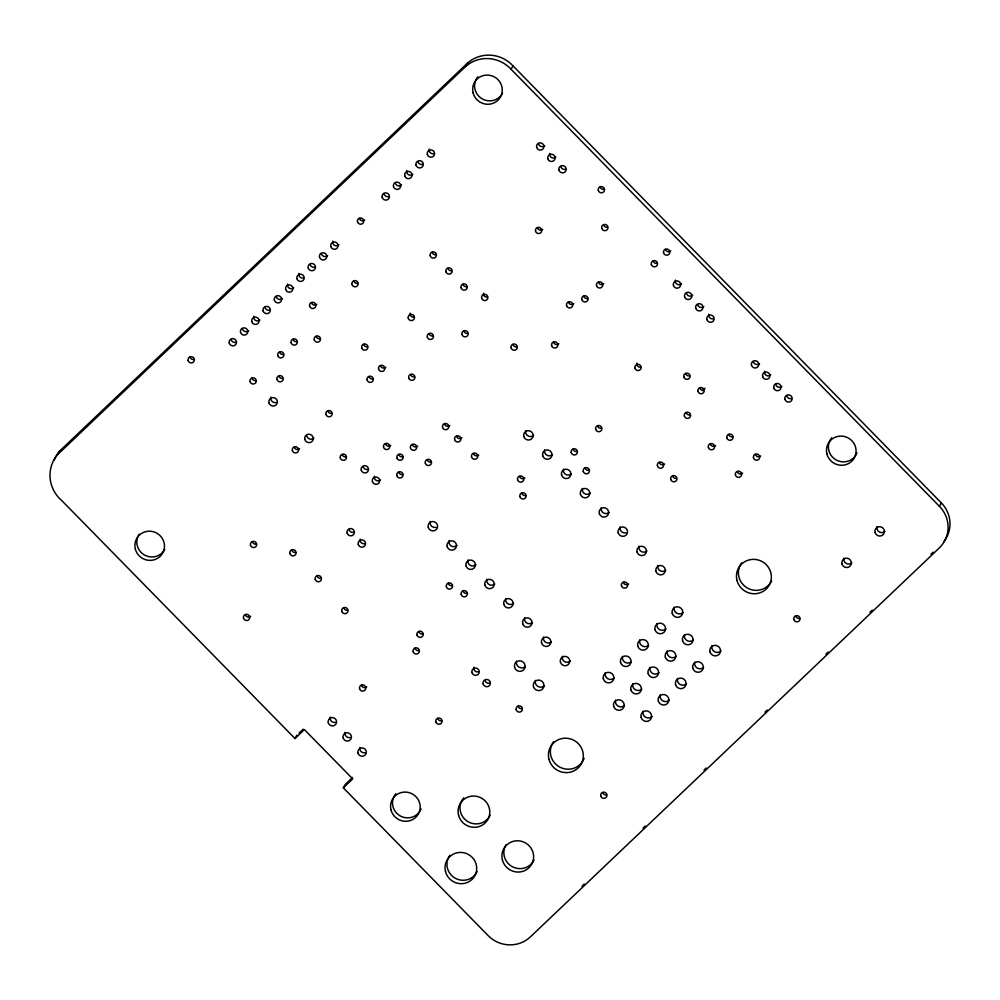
<?xml version="1.0" encoding="UTF-8"?>
<svg xmlns="http://www.w3.org/2000/svg" width="1000" height="1000" viewBox="0 0 1000 1000"><rect width="100%" height="100%" fill="white"/><g stroke="black" fill="none" stroke-linecap="round" stroke-linejoin="round"><path stroke-width="1.5" d="M941.363 502.938L939.45 506.35A30.1 29.288 29.3 0 1 939.2 548.038L530.45 936.825A30.1 29.288 29.3 0 1 488.15 935.612L343.325 787.85L352.725 778.913L304.413 729.613L295.012 738.55L61.925 500.725A33.45 32.55 29.3 0 1 57.713 454.487L59.625 451.075L467.537 63.087A32.362 31.5 29.3 0 1 512.987 65.862L941.363 502.938A30.1 29.288 29.3 0 1 943.713 541.8M57.713 454.487L465.625 66.5L467.537 63.087M465.625 66.5A32.362 31.5 29.3 0 1 511.075 69.275L512.987 65.862M295.012 738.55L296.925 735.138M343.325 787.85L345.238 784.438L352.55 777.475M299.012 733.15L303.2 729.175M702.625 390.662L705.013 388.237M582.05 886.162L584.3 884.013M643.025 828.162L645.275 826.012M704 770.163L706.25 768.012M764.963 712.175L767.225 710.025M825.938 654.175L828.2 652.025M869.975 612.288L872.237 610.138M930.95 554.288L933.213 552.137M511.075 69.275L939.45 506.35M487.45 297.075A3.188 3.113 29.3 0 1 483.587 293.137M657.125 263.35A3.188 3.113 29.3 0 1 653.25 261.025M720.875 651.062A5.412 5.263 29.3 0 1 711.925 645.688M516.875 346.75A3.188 3.113 29.3 0 1 513 344.425M367.488 346.7A3.188 3.113 29.3 0 1 363.612 344.375M584.175 758.325A17.575 17.1 29.3 0 1 559.65 767.038A17.575 17.1 29.3 0 1 553.575 741.7M467.788 333.363A3.188 3.113 29.3 0 1 463.913 331.037M451.712 270.625A3.188 3.113 29.3 0 1 447.837 268.3M771.625 580.837A17.575 17.1 29.3 0 1 747.013 587.8A17.575 17.1 29.3 0 1 741.612 562.837M670.775 250.95A3.188 3.113 29.3 0 1 665.475 249.4M436 254.6A3.188 3.113 29.3 0 1 432.125 252.275M534.038 860A15.962 15.537 29.3 0 1 512.3 866.663A15.962 15.537 29.3 0 1 506 844.788M607.525 227.188A3.188 3.113 29.3 0 1 603.65 224.862M320.05 338.7A3.188 3.113 29.3 0 1 316.175 336.375M477.137 871.625A15.962 15.537 29.3 0 1 454.775 877.95A15.962 15.537 29.3 0 1 449.862 855.275M346.075 456.825A3.188 3.113 29.3 0 1 342.2 454.5M690.15 414.925A3.188 3.113 29.3 0 1 686.275 412.612M490.188 815.25A15.962 15.537 29.3 0 1 467.238 821.2A15.962 15.537 29.3 0 1 463.775 797.837M401.575 184.988A3.725 3.625 29.3 0 1 395.387 183.175M558.85 343.762A3.188 3.113 29.3 0 1 553.562 342.212M402.725 456.788A3.188 3.113 29.3 0 1 398.85 454.475M414.038 317.075A3.188 3.113 29.3 0 1 410.175 313.137M193.912 359.4A3.188 3.113 29.3 0 1 190.037 357.075M433.088 335.962A3.188 3.113 29.3 0 1 429.212 333.638M577.013 451.475A3.188 3.113 29.3 0 1 573.138 449.162M533.65 435.35A4.787 4.662 29.3 0 1 525.725 430.588M431.112 462.025A3.188 3.113 29.3 0 1 427.238 459.712M441.613 720.75A3.188 3.113 29.3 0 1 437.738 718.425M665.812 570.188A4.787 4.662 29.3 0 1 657.875 565.425M250.712 616.263A3.188 3.113 29.3 0 1 245.413 614.7M791.363 398.612A3.725 3.625 29.3 0 1 786.838 395.9M689.638 375.85A3.188 3.113 29.3 0 1 685.763 373.525M664.638 463.975A3.188 3.113 29.3 0 1 659.338 462.413M331.75 413.3A3.188 3.113 29.3 0 1 327.875 410.975M589.05 470.337A3.188 3.113 29.3 0 1 585.175 468.013M414.513 376.887A3.188 3.113 29.3 0 1 410.637 374.562M681.525 283.788A3.725 3.625 29.3 0 1 675.35 280.087M256.275 544.075A3.188 3.113 29.3 0 1 252.4 541.75M321.025 578.263A3.188 3.113 29.3 0 1 317.162 575.95M692.675 295.163A3.725 3.625 29.3 0 1 686.488 293.35M604.1 189.312A3.188 3.113 29.3 0 1 600.225 186.988M295.663 552.388A3.188 3.113 29.3 0 1 291.8 550.075M703.825 306.537A3.725 3.625 29.3 0 1 697.638 304.725M364.712 219.95A3.188 3.113 29.3 0 1 359.412 218.388M513.65 603.263A4.787 4.662 29.3 0 1 505.712 598.5M713.3 318.812A3.725 3.625 29.3 0 1 708.8 314.212M452.15 585.625A3.188 3.113 29.3 0 1 448.275 583.3M646.938 550.925A4.787 4.662 29.3 0 1 639 546.163M303.375 277.962A3.725 3.625 29.3 0 1 298.875 273.363M551.413 641.787A4.787 4.662 29.3 0 1 543.475 637.025M435.988 527.362A4.787 4.662 29.3 0 1 430.2 521.45M314.662 267.238A3.725 3.625 29.3 0 1 310.15 264.525M365.075 752.725A4.263 4.138 29.3 0 1 359.925 747.475M327.612 255.6A3.725 3.625 29.3 0 1 321.425 253.787M350.213 737.562A4.263 4.138 29.3 0 1 345.062 732.3M367.688 469.425A3.725 3.625 29.3 0 1 363.175 466.725M335.35 722.387A4.263 4.138 29.3 0 1 330.2 717.138M380.5 479.913A3.725 3.625 29.3 0 1 374.338 476.213M614.212 678.075A5.412 5.263 29.3 0 1 605.262 672.7M631.438 661.688A5.412 5.263 29.3 0 1 622.487 656.312M353.575 532.312A3.725 3.625 29.3 0 1 349.05 529.6M364.725 543.688A3.725 3.625 29.3 0 1 360.213 539.087M648.662 645.3A5.412 5.263 29.3 0 1 639.712 639.925M489.562 683.213A3.725 3.625 29.3 0 1 485.037 680.5M665.888 628.925A5.412 5.263 29.3 0 1 656.938 623.55M478.413 671.838A3.725 3.625 29.3 0 1 473.9 667.237M683.112 612.537A5.412 5.263 29.3 0 1 674.163 607.163M525.438 666.525A5.412 5.263 29.3 0 1 516.487 661.15M624.525 705.487A5.412 5.263 29.3 0 1 615.562 700.113M544.325 685.788A5.412 5.263 29.3 0 1 535.363 680.425M641.75 689.1A5.412 5.263 29.3 0 1 632.788 683.737M313.913 438.1A4.325 4.2 29.3 0 1 306.737 435.988M658.975 672.725A5.412 5.263 29.3 0 1 650.013 667.35M676.2 656.338A5.412 5.263 29.3 0 1 667.237 650.962M357.75 283.325A3.188 3.113 29.3 0 1 353.875 281M388.625 196.625A3.725 3.625 29.3 0 1 384.113 193.912M366.763 686.85A3.188 3.113 29.3 0 1 361.463 685.288M601.45 428.225A3.188 3.113 29.3 0 1 597.575 425.9M573.775 303.712A3.188 3.113 29.3 0 1 568.475 302.15M544.75 145.712A3.725 3.625 29.3 0 1 538.562 143.9M316.812 304.262A3.188 3.113 29.3 0 1 311.512 302.712M524.8 477.912A3.188 3.113 29.3 0 1 519.5 476.362M402.612 474.475A3.188 3.113 29.3 0 1 398.75 472.15M478.75 455.037A3.188 3.113 29.3 0 1 473.462 453.475M606.538 794.862A3.188 3.113 29.3 0 1 602.663 792.55M555.9 157.088A3.725 3.625 29.3 0 1 549.725 153.387M54.138 460.15A33.45 32.55 29.3 0 1 59.625 451.075M525.7 495.513A3.188 3.113 29.3 0 1 521.825 493.2M570.288 661.05A4.787 4.662 29.3 0 1 562.35 656.287M412.85 174.262A3.725 3.625 29.3 0 1 406.688 170.562M372.9 378.913A3.188 3.113 29.3 0 1 369.038 376.587M884.938 531.375A4.787 4.662 29.3 0 1 877.013 526.613M851.85 562.863A4.787 4.662 29.3 0 1 843.913 558.1M283.5 354.425A3.188 3.113 29.3 0 1 279.625 352.1M248.637 330.725A3.725 3.625 29.3 0 1 242.45 328.913M259.913 320A3.725 3.625 29.3 0 1 253.75 316.288M269.538 310.163A3.725 3.625 29.3 0 1 265.012 307.45M282.475 298.538A3.725 3.625 29.3 0 1 276.3 296.712M293.762 287.8A3.725 3.625 29.3 0 1 287.587 284.1M461.85 437.775A3.188 3.113 29.3 0 1 456.55 436.225M338.888 244.875A3.725 3.625 29.3 0 1 332.725 241.175M603.75 283.762A3.188 3.113 29.3 0 1 598.45 282.213M449.762 425.462A3.188 3.113 29.3 0 1 444.462 423.9M385.8 367.238A3.188 3.113 29.3 0 1 380.5 365.688M296.95 341.625A3.188 3.113 29.3 0 1 293.075 339.3M521.987 708.6A3.188 3.113 29.3 0 1 518.112 706.275M466.975 593.337A3.188 3.113 29.3 0 1 463.1 591.013M347.575 610.175A3.188 3.113 29.3 0 1 343.713 607.85M422.788 633.9A3.188 3.113 29.3 0 1 418.913 631.575M640.713 367.075A3.188 3.113 29.3 0 1 636.85 363.137M390.75 445.325A3.188 3.113 29.3 0 1 385.45 443.762M276.112 402.537A4.325 4.2 29.3 0 1 270.875 397.2M686.425 683.825A5.412 5.263 29.3 0 1 677.475 678.462M703.65 667.45A5.412 5.263 29.3 0 1 694.7 662.075M475.887 564.738A4.787 4.662 29.3 0 1 467.95 559.975M502.55 93.25A14.9 14.5 29.3 0 1 475.112 82.075M475.588 80.675A14.9 14.5 29.3 0 1 477.962 76.725M164.762 549.362A14.9 14.5 29.3 0 1 144.125 554.8A14.9 14.5 29.3 0 1 139.25 534.062M421.1 808.85A14.9 14.5 29.3 0 1 402.65 817.013A14.9 14.5 29.3 0 1 393.013 799.075M393.488 797.663A14.9 14.5 29.3 0 1 395.863 793.725M857 452.85A14.9 14.5 29.3 0 1 835.713 459.688A14.9 14.5 29.3 0 1 831.762 437.725M759.575 363.587A3.725 3.625 29.3 0 1 753.388 361.775M770.725 374.963A3.725 3.625 29.3 0 1 764.55 371.262M781.875 386.337A3.725 3.625 29.3 0 1 775.688 384.525M565.375 169.363A3.725 3.625 29.3 0 1 560.862 166.65M732.65 436.788A3.188 3.113 29.3 0 1 728.775 434.462M542.75 229.312A3.188 3.113 29.3 0 1 537.45 227.763M715.6 445.538A3.188 3.113 29.3 0 1 710.3 443.975M799.613 618.362A3.188 3.113 29.3 0 1 795.738 616.038M760.688 455.95A3.188 3.113 29.3 0 1 755.387 454.4M282.787 378.35A3.188 3.113 29.3 0 1 278.913 376.025M299.587 448.688A3.188 3.113 29.3 0 1 294.288 447.137M466.85 286.625A3.188 3.113 29.3 0 1 462.975 284.312M628.675 583.9A3.188 3.113 29.3 0 1 623.375 582.35M676.5 478.3A3.188 3.113 29.3 0 1 672.625 475.975M255.85 380.525A3.188 3.113 29.3 0 1 251.975 378.2M742.638 473.125A3.188 3.113 29.3 0 1 737.337 471.575M418.95 650.55A3.188 3.113 29.3 0 1 415.075 648.225M587.65 298.475A3.188 3.113 29.3 0 1 583.775 296.163M703.763 390.262A3.188 3.113 29.3 0 1 699.887 387.938M417.675 446.087A3.188 3.113 29.3 0 1 412.375 444.538M532.525 622.525A4.787 4.662 29.3 0 1 524.6 617.762M494.762 584A4.787 4.662 29.3 0 1 486.838 579.237M457.013 545.475A4.787 4.662 29.3 0 1 449.075 540.712M552.537 454.613A4.787 4.662 29.3 0 1 544.6 449.85M571.413 473.875A4.787 4.662 29.3 0 1 563.475 469.113M590.288 493.137A4.787 4.662 29.3 0 1 582.362 488.375M609.175 512.4A4.787 4.662 29.3 0 1 601.237 507.638M625.913 532.812A4.787 4.662 29.3 0 1 620.125 526.9M693.425 639.95A5.412 5.263 29.3 0 1 684.463 634.587M651.975 716.6A5.412 5.263 29.3 0 1 643.025 711.225M669.2 700.212A5.412 5.263 29.3 0 1 660.25 694.837M422.475 164.425A3.725 3.625 29.3 0 1 417.95 161.713M433.75 153.688A3.725 3.625 29.3 0 1 429.25 149.1M235.688 342.35A3.725 3.625 29.3 0 1 231.163 339.65M481.662 298.175A3.188 3.113 29.3 0 0 486.95 299.725A3.188 3.113 29.3 0 0 485.562 294.45A3.188 3.113 29.3 0 0 481.662 298.175M651.338 264.438A3.188 3.113 29.3 0 0 656.637 265.988A3.188 3.113 29.3 0 0 655.25 260.725A3.188 3.113 29.3 0 0 651.338 264.438M548.987 759.388A17.575 17.1 29.3 0 0 578.15 767.938A17.575 17.1 29.3 0 0 570.5 738.925A17.575 17.1 29.3 0 0 548.987 759.388M709.987 651.85A5.412 5.263 29.3 0 0 718.962 654.475A5.412 5.263 29.3 0 0 716.6 645.55A5.412 5.263 29.3 0 0 709.987 651.85M511.087 347.85A3.188 3.113 29.3 0 0 516.388 349.4A3.188 3.113 29.3 0 0 514.987 344.125A3.188 3.113 29.3 0 0 511.087 347.85M361.7 347.788A3.188 3.113 29.3 0 0 367 349.35A3.188 3.113 29.3 0 0 365.613 344.075A3.188 3.113 29.3 0 0 361.7 347.788M737.025 580.525A17.575 17.1 29.3 0 0 766.188 589.075A17.575 17.1 29.3 0 0 758.538 560.075A17.575 17.1 29.3 0 0 737.025 580.525M462 334.462A3.188 3.113 29.3 0 0 467.287 336.012A3.188 3.113 29.3 0 0 465.9 330.737A3.188 3.113 29.3 0 0 462 334.462M445.913 271.712A3.188 3.113 29.3 0 0 451.213 273.275A3.188 3.113 29.3 0 0 449.825 268A3.188 3.113 29.3 0 0 445.913 271.712M502.425 860.025A15.962 15.537 29.3 0 0 528.925 867.8A15.962 15.537 29.3 0 0 521.975 841.438A15.962 15.537 29.3 0 0 502.425 860.025M663.562 252.812A3.188 3.113 29.3 0 0 668.863 254.363A3.188 3.113 29.3 0 0 667.475 249.1A3.188 3.113 29.3 0 0 663.562 252.812M430.213 255.688A3.188 3.113 29.3 0 0 435.513 257.25A3.188 3.113 29.3 0 0 434.125 251.975A3.188 3.113 29.3 0 0 430.213 255.688M445.525 871.663A15.962 15.537 29.3 0 0 472.013 879.425A15.962 15.537 29.3 0 0 465.062 853.075A15.962 15.537 29.3 0 0 445.525 871.663M601.737 228.287A3.188 3.113 29.3 0 0 607.038 229.838A3.188 3.113 29.3 0 0 605.638 224.562A3.188 3.113 29.3 0 0 601.737 228.287M314.262 339.8A3.188 3.113 29.3 0 0 319.562 341.35A3.188 3.113 29.3 0 0 318.163 336.075A3.188 3.113 29.3 0 0 314.262 339.8M458.575 815.275A15.962 15.537 29.3 0 0 485.075 823.05A15.962 15.537 29.3 0 0 478.113 796.688A15.962 15.537 29.3 0 0 458.575 815.275M340.288 457.912A3.188 3.113 29.3 0 0 345.588 459.475A3.188 3.113 29.3 0 0 344.188 454.2A3.188 3.113 29.3 0 0 340.288 457.912M684.362 416.025A3.188 3.113 29.3 0 0 689.663 417.575A3.188 3.113 29.3 0 0 688.275 412.3A3.188 3.113 29.3 0 0 684.362 416.025M393.475 186.6A3.725 3.625 29.3 0 0 399.65 188.412A3.725 3.625 29.3 0 0 398.038 182.262A3.725 3.625 29.3 0 0 393.475 186.6M551.638 345.625A3.188 3.113 29.3 0 0 556.938 347.175A3.188 3.113 29.3 0 0 555.55 341.912A3.188 3.113 29.3 0 0 551.638 345.625M396.938 457.887A3.188 3.113 29.3 0 0 402.238 459.438A3.188 3.113 29.3 0 0 400.838 454.162A3.188 3.113 29.3 0 0 396.938 457.887M188.125 360.5A3.188 3.113 29.3 0 0 193.425 362.05A3.188 3.113 29.3 0 0 192.025 356.775A3.188 3.113 29.3 0 0 188.125 360.5M408.25 318.175A3.188 3.113 29.3 0 0 413.55 319.725A3.188 3.113 29.3 0 0 412.15 314.45A3.188 3.113 29.3 0 0 408.25 318.175M571.213 452.575A3.188 3.113 29.3 0 0 576.512 454.125A3.188 3.113 29.3 0 0 575.125 448.85A3.188 3.113 29.3 0 0 571.213 452.575M427.3 337.05A3.188 3.113 29.3 0 0 432.6 338.6A3.188 3.113 29.3 0 0 431.213 333.338A3.188 3.113 29.3 0 0 427.3 337.05M523.787 436.438A4.787 4.662 29.3 0 0 531.737 438.762A4.787 4.662 29.3 0 0 529.65 430.863A4.787 4.662 29.3 0 0 523.787 436.438M425.325 463.125A3.188 3.113 29.3 0 0 430.625 464.675A3.188 3.113 29.3 0 0 429.225 459.4A3.188 3.113 29.3 0 0 425.325 463.125M435.825 721.85A3.188 3.113 29.3 0 0 441.125 723.4A3.188 3.113 29.3 0 0 439.725 718.125A3.188 3.113 29.3 0 0 435.825 721.85M655.95 571.275A4.787 4.662 29.3 0 0 663.9 573.6A4.787 4.662 29.3 0 0 661.812 565.7A4.787 4.662 29.3 0 0 655.95 571.275M243.5 618.112A3.188 3.113 29.3 0 0 248.8 619.675A3.188 3.113 29.3 0 0 247.4 614.4A3.188 3.113 29.3 0 0 243.5 618.112M683.85 376.95A3.188 3.113 29.3 0 0 689.15 378.5A3.188 3.113 29.3 0 0 687.763 373.225A3.188 3.113 29.3 0 0 683.85 376.95M784.925 399.312A3.725 3.625 29.3 0 0 791.1 401.125A3.725 3.625 29.3 0 0 789.488 394.975A3.725 3.625 29.3 0 0 784.925 399.312M657.412 465.838A3.188 3.113 29.3 0 0 662.712 467.388A3.188 3.113 29.3 0 0 661.325 462.113A3.188 3.113 29.3 0 0 657.412 465.838M325.962 414.387A3.188 3.113 29.3 0 0 331.262 415.938A3.188 3.113 29.3 0 0 329.875 410.675A3.188 3.113 29.3 0 0 325.962 414.387M673.425 285.387A3.725 3.625 29.3 0 0 679.6 287.2A3.725 3.625 29.3 0 0 677.987 281.05A3.725 3.625 29.3 0 0 673.425 285.387M583.263 471.425A3.188 3.113 29.3 0 0 588.55 472.975A3.188 3.113 29.3 0 0 587.163 467.713A3.188 3.113 29.3 0 0 583.263 471.425M408.725 377.975A3.188 3.113 29.3 0 0 414.025 379.525A3.188 3.113 29.3 0 0 412.638 374.263A3.188 3.113 29.3 0 0 408.725 377.975M684.575 296.762A3.725 3.625 29.3 0 0 690.75 298.575A3.725 3.625 29.3 0 0 689.125 292.425A3.725 3.625 29.3 0 0 684.575 296.762M250.475 545.163A3.188 3.113 29.3 0 0 255.775 546.725A3.188 3.113 29.3 0 0 254.387 541.45A3.188 3.113 29.3 0 0 250.475 545.163M315.238 579.362A3.188 3.113 29.3 0 0 320.538 580.913A3.188 3.113 29.3 0 0 319.15 575.65A3.188 3.113 29.3 0 0 315.238 579.362M695.725 308.137A3.725 3.625 29.3 0 0 701.9 309.95A3.725 3.625 29.3 0 0 700.275 303.8A3.725 3.625 29.3 0 0 695.725 308.137M598.312 190.4A3.188 3.113 29.3 0 0 603.612 191.962A3.188 3.113 29.3 0 0 602.225 186.688A3.188 3.113 29.3 0 0 598.312 190.4M289.875 553.488A3.188 3.113 29.3 0 0 295.175 555.037A3.188 3.113 29.3 0 0 293.788 549.763A3.188 3.113 29.3 0 0 289.875 553.488M706.875 319.513A3.725 3.625 29.3 0 0 713.05 321.325A3.725 3.625 29.3 0 0 711.425 315.175A3.725 3.625 29.3 0 0 706.875 319.513M357.5 221.812A3.188 3.113 29.3 0 0 362.8 223.363A3.188 3.113 29.3 0 0 361.413 218.088A3.188 3.113 29.3 0 0 357.5 221.812M503.787 604.35A4.787 4.662 29.3 0 0 511.737 606.675A4.787 4.662 29.3 0 0 509.65 598.775A4.787 4.662 29.3 0 0 503.787 604.35M404.75 175.863A3.725 3.625 29.3 0 0 410.938 177.675A3.725 3.625 29.3 0 0 409.312 171.525A3.725 3.625 29.3 0 0 404.75 175.863M446.362 586.712A3.188 3.113 29.3 0 0 451.662 588.275A3.188 3.113 29.3 0 0 450.275 583A3.188 3.113 29.3 0 0 446.362 586.712M637.062 552.013A4.787 4.662 29.3 0 0 645.013 554.338A4.787 4.662 29.3 0 0 642.925 546.438A4.787 4.662 29.3 0 0 637.062 552.013M541.538 642.875A4.787 4.662 29.3 0 0 549.487 645.2A4.787 4.662 29.3 0 0 547.4 637.3A4.787 4.662 29.3 0 0 541.538 642.875M428.263 527.288A4.787 4.662 29.3 0 0 436.213 529.625A4.787 4.662 29.3 0 0 434.125 521.712A4.787 4.662 29.3 0 0 428.263 527.288M358 753.05A4.263 4.138 29.3 0 0 365.062 755.125A4.263 4.138 29.3 0 0 363.212 748.088A4.263 4.138 29.3 0 0 358 753.05M343.137 737.875A4.263 4.138 29.3 0 0 350.2 739.95A4.263 4.138 29.3 0 0 348.35 732.925A4.263 4.138 29.3 0 0 343.137 737.875M328.263 722.712A4.263 4.138 29.3 0 0 335.337 724.788A4.263 4.138 29.3 0 0 333.475 717.75A4.263 4.138 29.3 0 0 328.263 722.712M603.325 678.85A5.412 5.263 29.3 0 0 612.3 681.488A5.412 5.263 29.3 0 0 609.95 672.562A5.412 5.263 29.3 0 0 603.325 678.85M620.55 662.475A5.412 5.263 29.3 0 0 629.525 665.1A5.412 5.263 29.3 0 0 627.175 656.175A5.412 5.263 29.3 0 0 620.55 662.475M637.775 646.087A5.412 5.263 29.3 0 0 646.75 648.725A5.412 5.263 29.3 0 0 644.4 639.788A5.412 5.263 29.3 0 0 637.775 646.087M655 629.7A5.412 5.263 29.3 0 0 663.975 632.337A5.412 5.263 29.3 0 0 661.625 623.413A5.412 5.263 29.3 0 0 655 629.7M672.225 613.325A5.412 5.263 29.3 0 0 681.2 615.95A5.412 5.263 29.3 0 0 678.85 607.025A5.412 5.263 29.3 0 0 672.225 613.325M613.638 706.275A5.412 5.263 29.3 0 0 622.612 708.9A5.412 5.263 29.3 0 0 620.25 699.975A5.412 5.263 29.3 0 0 613.638 706.275M630.862 689.887A5.412 5.263 29.3 0 0 639.825 692.525A5.412 5.263 29.3 0 0 637.475 683.6A5.412 5.263 29.3 0 0 630.862 689.887M648.088 673.512A5.412 5.263 29.3 0 0 657.05 676.137A5.412 5.263 29.3 0 0 654.7 667.212A5.412 5.263 29.3 0 0 648.088 673.512M665.312 657.125A5.412 5.263 29.3 0 0 674.275 659.75A5.412 5.263 29.3 0 0 671.925 650.825A5.412 5.263 29.3 0 0 665.312 657.125M351.962 284.413A3.188 3.113 29.3 0 0 357.262 285.963A3.188 3.113 29.3 0 0 355.875 280.7A3.188 3.113 29.3 0 0 351.962 284.413M595.662 429.325A3.188 3.113 29.3 0 0 600.962 430.875A3.188 3.113 29.3 0 0 599.575 425.6A3.188 3.113 29.3 0 0 595.662 429.325M382.188 197.325A3.725 3.625 29.3 0 0 388.375 199.137A3.725 3.625 29.3 0 0 386.75 192.987A3.725 3.625 29.3 0 0 382.188 197.325M359.55 688.713A3.188 3.113 29.3 0 0 364.85 690.263A3.188 3.113 29.3 0 0 363.462 684.987A3.188 3.113 29.3 0 0 359.55 688.713M309.6 306.125A3.188 3.113 29.3 0 0 314.9 307.675A3.188 3.113 29.3 0 0 313.512 302.413A3.188 3.113 29.3 0 0 309.6 306.125M566.562 305.575A3.188 3.113 29.3 0 0 571.862 307.125A3.188 3.113 29.3 0 0 570.475 301.85A3.188 3.113 29.3 0 0 566.562 305.575M536.65 147.312A3.725 3.625 29.3 0 0 542.825 149.125A3.725 3.625 29.3 0 0 541.213 142.975A3.725 3.625 29.3 0 0 536.65 147.312M517.587 479.775A3.188 3.113 29.3 0 0 522.875 481.337A3.188 3.113 29.3 0 0 521.487 476.062A3.188 3.113 29.3 0 0 517.587 479.775M396.825 475.575A3.188 3.113 29.3 0 0 402.125 477.125A3.188 3.113 29.3 0 0 400.737 471.85A3.188 3.113 29.3 0 0 396.825 475.575M471.538 456.9A3.188 3.113 29.3 0 0 476.838 458.45A3.188 3.113 29.3 0 0 475.45 453.175A3.188 3.113 29.3 0 0 471.538 456.9M600.75 795.962A3.188 3.113 29.3 0 0 606.05 797.513A3.188 3.113 29.3 0 0 604.65 792.25A3.188 3.113 29.3 0 0 600.75 795.962M547.8 158.688A3.725 3.625 29.3 0 0 553.975 160.512A3.725 3.625 29.3 0 0 552.362 154.362A3.725 3.625 29.3 0 0 547.8 158.688M519.913 496.613A3.188 3.113 29.3 0 0 525.212 498.162A3.188 3.113 29.3 0 0 523.825 492.9A3.188 3.113 29.3 0 0 519.913 496.613M560.425 662.138A4.787 4.662 29.3 0 0 568.375 664.463A4.787 4.662 29.3 0 0 566.287 656.562A4.787 4.662 29.3 0 0 560.425 662.138M416.037 165.138A3.725 3.625 29.3 0 0 422.225 166.95A3.725 3.625 29.3 0 0 420.6 160.8A3.725 3.625 29.3 0 0 416.037 165.138M367.113 380.012A3.188 3.113 29.3 0 0 372.413 381.562A3.188 3.113 29.3 0 0 371.025 376.287A3.188 3.113 29.3 0 0 367.113 380.012M875.075 532.463A4.787 4.662 29.3 0 0 883.025 534.788A4.787 4.662 29.3 0 0 880.938 526.888A4.787 4.662 29.3 0 0 875.075 532.463M277.712 355.513A3.188 3.113 29.3 0 0 283 357.062A3.188 3.113 29.3 0 0 281.613 351.8A3.188 3.113 29.3 0 0 277.712 355.513M841.988 563.938A4.787 4.662 29.3 0 0 849.925 566.275A4.787 4.662 29.3 0 0 847.85 558.362A4.787 4.662 29.3 0 0 841.988 563.938M319.513 257.213A3.725 3.625 29.3 0 0 325.688 259.025A3.725 3.625 29.3 0 0 324.075 252.875A3.725 3.625 29.3 0 0 319.513 257.213M240.538 332.325A3.725 3.625 29.3 0 0 246.713 334.137A3.725 3.625 29.3 0 0 245.087 327.987A3.725 3.625 29.3 0 0 240.538 332.325M251.812 321.6A3.725 3.625 29.3 0 0 258 323.413A3.725 3.625 29.3 0 0 256.375 317.262A3.725 3.625 29.3 0 0 251.812 321.6M296.95 278.675A3.725 3.625 29.3 0 0 303.125 280.487A3.725 3.625 29.3 0 0 301.5 274.337A3.725 3.625 29.3 0 0 296.95 278.675M263.1 310.863A3.725 3.625 29.3 0 0 269.275 312.675A3.725 3.625 29.3 0 0 267.663 306.525A3.725 3.625 29.3 0 0 263.1 310.863M274.387 300.138A3.725 3.625 29.3 0 0 280.562 301.95A3.725 3.625 29.3 0 0 278.938 295.8A3.725 3.625 29.3 0 0 274.387 300.138M285.663 289.4A3.725 3.625 29.3 0 0 291.85 291.212A3.725 3.625 29.3 0 0 290.225 285.062A3.725 3.625 29.3 0 0 285.663 289.4M454.625 439.637A3.188 3.113 29.3 0 0 459.925 441.2A3.188 3.113 29.3 0 0 458.537 435.925A3.188 3.113 29.3 0 0 454.625 439.637M308.225 267.938A3.725 3.625 29.3 0 0 314.413 269.75A3.725 3.625 29.3 0 0 312.787 263.6A3.725 3.625 29.3 0 0 308.225 267.938M330.788 246.475A3.725 3.625 29.3 0 0 336.975 248.287A3.725 3.625 29.3 0 0 335.35 242.138A3.725 3.625 29.3 0 0 330.788 246.475M596.525 285.625A3.188 3.113 29.3 0 0 601.825 287.175A3.188 3.113 29.3 0 0 600.438 281.913A3.188 3.113 29.3 0 0 596.525 285.625M442.55 427.325A3.188 3.113 29.3 0 0 447.85 428.875A3.188 3.113 29.3 0 0 446.463 423.6A3.188 3.113 29.3 0 0 442.55 427.325M378.587 369.1A3.188 3.113 29.3 0 0 383.888 370.65A3.188 3.113 29.3 0 0 382.5 365.375A3.188 3.113 29.3 0 0 378.587 369.1M291.15 342.725A3.188 3.113 29.3 0 0 296.45 344.275A3.188 3.113 29.3 0 0 295.062 339A3.188 3.113 29.3 0 0 291.15 342.725M516.2 709.7A3.188 3.113 29.3 0 0 521.5 711.25A3.188 3.113 29.3 0 0 520.112 705.975A3.188 3.113 29.3 0 0 516.2 709.7M461.188 594.425A3.188 3.113 29.3 0 0 466.488 595.975A3.188 3.113 29.3 0 0 465.087 590.712A3.188 3.113 29.3 0 0 461.188 594.425M341.788 611.275A3.188 3.113 29.3 0 0 347.088 612.825A3.188 3.113 29.3 0 0 345.7 607.55A3.188 3.113 29.3 0 0 341.788 611.275M417 634.987A3.188 3.113 29.3 0 0 422.3 636.55A3.188 3.113 29.3 0 0 420.9 631.275A3.188 3.113 29.3 0 0 417 634.987M634.925 368.175A3.188 3.113 29.3 0 0 640.225 369.725A3.188 3.113 29.3 0 0 638.825 364.45A3.188 3.113 29.3 0 0 634.925 368.175M383.537 447.188A3.188 3.113 29.3 0 0 388.837 448.738A3.188 3.113 29.3 0 0 387.45 443.462A3.188 3.113 29.3 0 0 383.537 447.188M268.95 402.812A4.325 4.2 29.3 0 0 276.125 404.913A4.325 4.2 29.3 0 0 274.237 397.775A4.325 4.2 29.3 0 0 268.95 402.812M675.537 684.613A5.412 5.263 29.3 0 0 684.513 687.25A5.412 5.263 29.3 0 0 682.15 678.312A5.412 5.263 29.3 0 0 675.537 684.613M692.763 668.225A5.412 5.263 29.3 0 0 701.737 670.863A5.412 5.263 29.3 0 0 699.375 661.938A5.412 5.263 29.3 0 0 692.763 668.225M466.025 565.825A4.787 4.662 29.3 0 0 473.975 568.15A4.787 4.662 29.3 0 0 471.887 560.237A4.787 4.662 29.3 0 0 466.025 565.825M473.15 93.05A14.9 14.5 29.3 0 0 497.875 100.3A14.9 14.5 29.3 0 0 491.388 75.7A14.9 14.5 29.3 0 0 473.15 93.05M135.363 549.15A14.9 14.5 29.3 0 0 160.087 556.413A14.9 14.5 29.3 0 0 153.6 531.812A14.9 14.5 29.3 0 0 135.363 549.15M391.05 810.037A14.9 14.5 29.3 0 0 415.788 817.3A14.9 14.5 29.3 0 0 409.3 792.688A14.9 14.5 29.3 0 0 391.05 810.037M826.963 454.038A14.9 14.5 29.3 0 0 851.688 461.3A14.9 14.5 29.3 0 0 845.2 436.7A14.9 14.5 29.3 0 0 826.963 454.038M751.475 365.188A3.725 3.625 29.3 0 0 757.65 367A3.725 3.625 29.3 0 0 756.038 360.85A3.725 3.625 29.3 0 0 751.475 365.188M762.625 376.562A3.725 3.625 29.3 0 0 768.8 378.375A3.725 3.625 29.3 0 0 767.188 372.225A3.725 3.625 29.3 0 0 762.625 376.562M773.775 387.938A3.725 3.625 29.3 0 0 779.95 389.75A3.725 3.625 29.3 0 0 778.337 383.6A3.725 3.625 29.3 0 0 773.775 387.938M558.95 170.075A3.725 3.625 29.3 0 0 565.125 171.887A3.725 3.625 29.3 0 0 563.5 165.738A3.725 3.625 29.3 0 0 558.95 170.075M697.975 391.35A3.188 3.113 29.3 0 0 703.275 392.912A3.188 3.113 29.3 0 0 701.888 387.638A3.188 3.113 29.3 0 0 697.975 391.35M726.862 437.875A3.188 3.113 29.3 0 0 732.163 439.438A3.188 3.113 29.3 0 0 730.775 434.162A3.188 3.113 29.3 0 0 726.862 437.875M413.15 651.637A3.188 3.113 29.3 0 0 418.45 653.2A3.188 3.113 29.3 0 0 417.062 647.925A3.188 3.113 29.3 0 0 413.15 651.637M535.538 231.175A3.188 3.113 29.3 0 0 540.825 232.725A3.188 3.113 29.3 0 0 539.438 227.45A3.188 3.113 29.3 0 0 535.538 231.175M708.388 447.4A3.188 3.113 29.3 0 0 713.688 448.95A3.188 3.113 29.3 0 0 712.288 443.675A3.188 3.113 29.3 0 0 708.388 447.4M793.825 619.45A3.188 3.113 29.3 0 0 799.125 621A3.188 3.113 29.3 0 0 797.725 615.737A3.188 3.113 29.3 0 0 793.825 619.45M753.475 457.812A3.188 3.113 29.3 0 0 758.775 459.375A3.188 3.113 29.3 0 0 757.387 454.1A3.188 3.113 29.3 0 0 753.475 457.812M277 379.45A3.188 3.113 29.3 0 0 282.3 381A3.188 3.113 29.3 0 0 280.9 375.725A3.188 3.113 29.3 0 0 277 379.45M292.375 450.55A3.188 3.113 29.3 0 0 297.663 452.1A3.188 3.113 29.3 0 0 296.275 446.825A3.188 3.113 29.3 0 0 292.375 450.55M461.05 287.725A3.188 3.113 29.3 0 0 466.35 289.275A3.188 3.113 29.3 0 0 464.963 284.012A3.188 3.113 29.3 0 0 461.05 287.725M621.462 585.763A3.188 3.113 29.3 0 0 626.75 587.312A3.188 3.113 29.3 0 0 625.363 582.05A3.188 3.113 29.3 0 0 621.462 585.763M670.713 479.387A3.188 3.113 29.3 0 0 676.012 480.95A3.188 3.113 29.3 0 0 674.613 475.675A3.188 3.113 29.3 0 0 670.713 479.387M250.062 381.625A3.188 3.113 29.3 0 0 255.362 383.175A3.188 3.113 29.3 0 0 253.962 377.9A3.188 3.113 29.3 0 0 250.062 381.625M735.425 474.988A3.188 3.113 29.3 0 0 740.725 476.538A3.188 3.113 29.3 0 0 739.338 471.275A3.188 3.113 29.3 0 0 735.425 474.988M581.862 299.575A3.188 3.113 29.3 0 0 587.163 301.125A3.188 3.113 29.3 0 0 585.775 295.863A3.188 3.113 29.3 0 0 581.862 299.575M410.45 447.95A3.188 3.113 29.3 0 0 415.75 449.513A3.188 3.113 29.3 0 0 414.363 444.237A3.188 3.113 29.3 0 0 410.45 447.95M522.663 623.612A4.787 4.662 29.3 0 0 530.612 625.938A4.787 4.662 29.3 0 0 528.525 618.038A4.787 4.662 29.3 0 0 522.663 623.612M484.9 585.087A4.787 4.662 29.3 0 0 492.85 587.413A4.787 4.662 29.3 0 0 490.763 579.5A4.787 4.662 29.3 0 0 484.9 585.087M447.15 546.55A4.787 4.662 29.3 0 0 455.087 548.888A4.787 4.662 29.3 0 0 453.013 540.975A4.787 4.662 29.3 0 0 447.15 546.55M542.675 455.7A4.787 4.662 29.3 0 0 550.612 458.025A4.787 4.662 29.3 0 0 548.538 450.125A4.787 4.662 29.3 0 0 542.675 455.7M561.55 474.963A4.787 4.662 29.3 0 0 569.5 477.287A4.787 4.662 29.3 0 0 567.413 469.387A4.787 4.662 29.3 0 0 561.55 474.963M580.425 494.225A4.787 4.662 29.3 0 0 588.375 496.55A4.787 4.662 29.3 0 0 586.287 488.65A4.787 4.662 29.3 0 0 580.425 494.225M599.312 513.488A4.787 4.662 29.3 0 0 607.25 515.812A4.787 4.662 29.3 0 0 605.175 507.912A4.787 4.662 29.3 0 0 599.312 513.488M618.188 532.75A4.787 4.662 29.3 0 0 626.138 535.075A4.787 4.662 29.3 0 0 624.05 527.175A4.787 4.662 29.3 0 0 618.188 532.75M682.537 640.738A5.412 5.263 29.3 0 0 691.5 643.375A5.412 5.263 29.3 0 0 689.15 634.45A5.412 5.263 29.3 0 0 682.537 640.738M641.087 717.375A5.412 5.263 29.3 0 0 650.062 720.013A5.412 5.263 29.3 0 0 647.7 711.087A5.412 5.263 29.3 0 0 641.087 717.375M658.312 701A5.412 5.263 29.3 0 0 667.288 703.625A5.412 5.263 29.3 0 0 664.925 694.7A5.412 5.263 29.3 0 0 658.312 701M427.325 154.4A3.725 3.625 29.3 0 0 433.5 156.213A3.725 3.625 29.3 0 0 431.875 150.062A3.725 3.625 29.3 0 0 427.325 154.4M229.25 343.062A3.725 3.625 29.3 0 0 235.438 344.875A3.725 3.625 29.3 0 0 233.812 338.725A3.725 3.625 29.3 0 0 229.25 343.062M361.25 470.138A3.725 3.625 29.3 0 0 367.438 471.95A3.725 3.625 29.3 0 0 365.812 465.8A3.725 3.625 29.3 0 0 361.25 470.138M372.4 481.512A3.725 3.625 29.3 0 0 378.587 483.325A3.725 3.625 29.3 0 0 376.962 477.175A3.725 3.625 29.3 0 0 372.4 481.512M347.137 533.025A3.725 3.625 29.3 0 0 353.325 534.837A3.725 3.625 29.3 0 0 351.7 528.688A3.725 3.625 29.3 0 0 347.137 533.025M358.288 544.4A3.725 3.625 29.3 0 0 364.462 546.213A3.725 3.625 29.3 0 0 362.85 540.062A3.725 3.625 29.3 0 0 358.288 544.4M483.125 683.913A3.725 3.625 29.3 0 0 489.3 685.725A3.725 3.625 29.3 0 0 487.688 679.575A3.725 3.625 29.3 0 0 483.125 683.913M471.975 672.537A3.725 3.625 29.3 0 0 478.162 674.35A3.725 3.625 29.3 0 0 476.538 668.2A3.725 3.625 29.3 0 0 471.975 672.537M514.55 667.312A5.412 5.263 29.3 0 0 523.525 669.95A5.412 5.263 29.3 0 0 521.175 661.012A5.412 5.263 29.3 0 0 514.55 667.312M533.438 686.575A5.412 5.263 29.3 0 0 542.4 689.212A5.412 5.263 29.3 0 0 540.05 680.275A5.412 5.263 29.3 0 0 533.438 686.575M304.825 439.412A4.325 4.2 29.3 0 0 311.988 441.512A4.325 4.2 29.3 0 0 310.113 434.375A4.325 4.2 29.3 0 0 304.825 439.412"/></g></svg>
